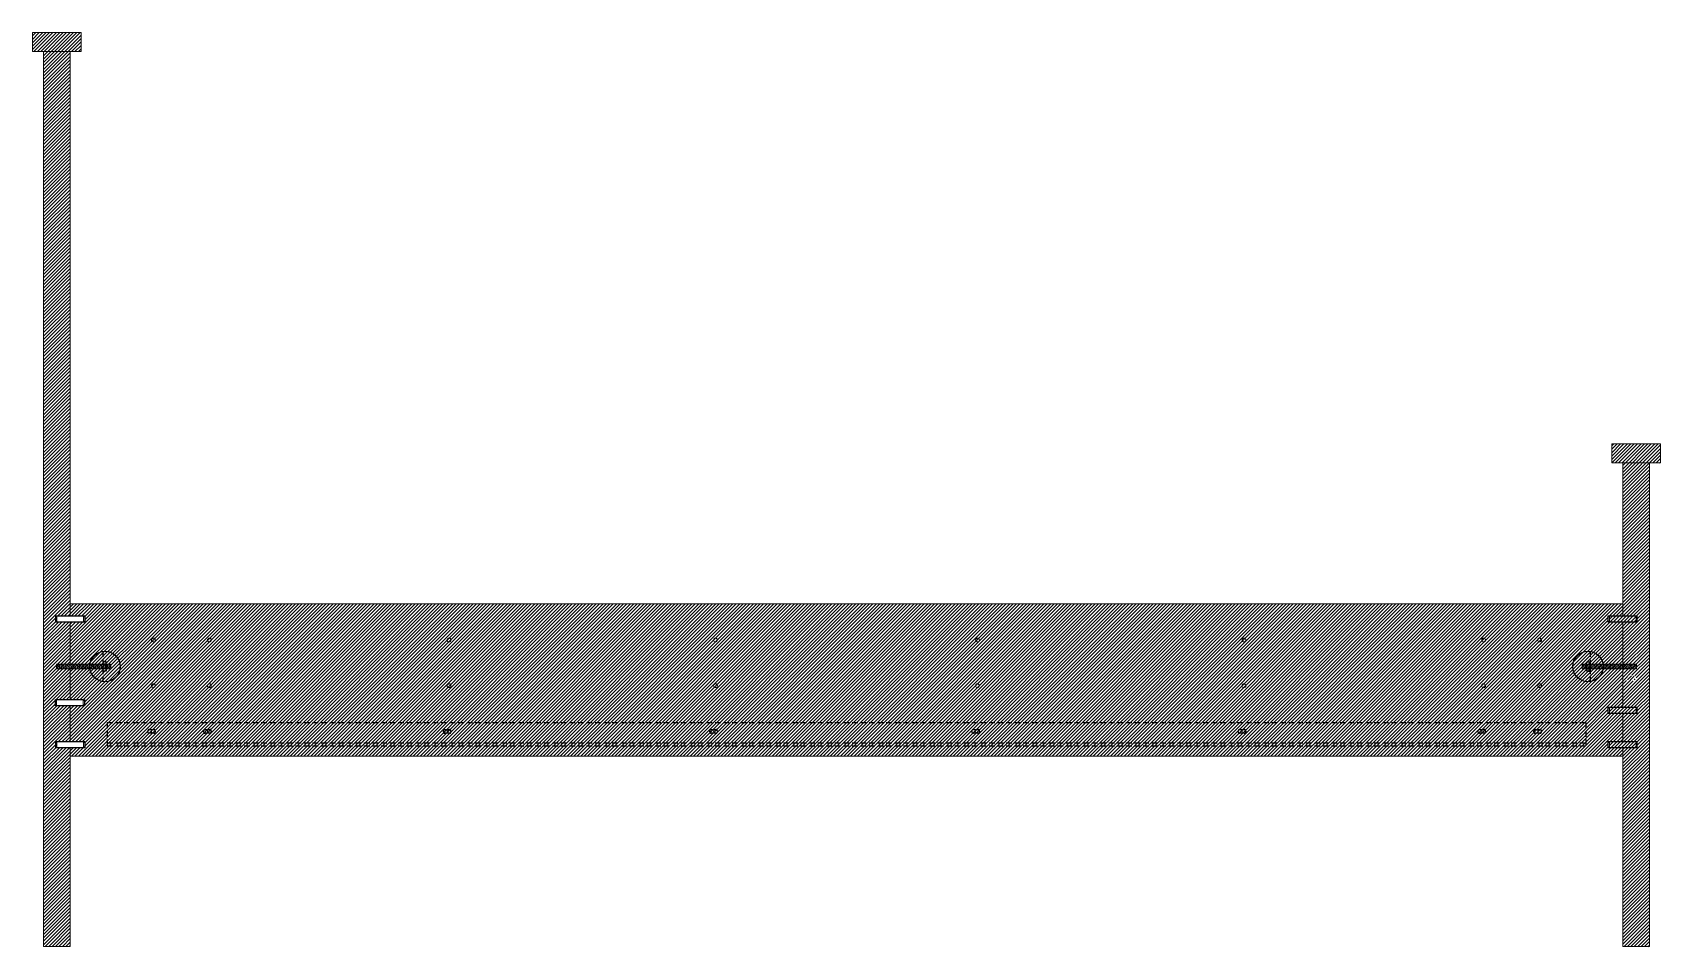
# Model space of a CAD drawing. Header units: millimetres. Extents: x -1075 to 24338, y -11868 to 7393.
# Drawn here: x 2469 to 4608, y -10015 to -8815 of the extents above; entities that cross this region are included whole.
import ezdxf

# ---------------------------------------------------------------- set-up
doc = ezdxf.new("R2010")
doc.units = ezdxf.units.MM
doc.linetypes.add('DASHED', pattern=[0.75, 0.5, -0.25])
for name, color, linetype, lineweight in [('A-DETL-MCUT', 7, 'Continuous', 25), ('A-DETL-MCUT1', 7, 'Continuous', 18), ('A-ELEV-MBE', 253, 'Continuous', 18), ('A-SECT-MCUT', 7, 'Continuous', 25)]:
    doc.layers.add(name, color=color, linetype=linetype, lineweight=lineweight)

msp = doc.modelspace()

# ---------------------------------------------------------------- hatches: boundary and pattern name
at = {"layer": 'A-SECT-MCUT', "true_color": 0x636466}
h = msp.add_hatch(dxfattribs=at)
h.set_pattern_fill('ANSI31', color=251)
h.paths.add_polyline_path([(4593.1, -9380.2), (4558.1, -9380.2), (4558.1, -9581.2), (4576.7, -9581.2), (4576.7, -9582.3), (4577.1, -9582.7), (4577.1, -9587.7), (4576.7, -9589.2), (4558.1, -9589.2), (4558.1, -9659.6, -0.27262), (4559.2, -9659.9, -0.415905), (4560.9, -9659.9, -0.415905), (4562.5, -9659.9, -0.415905), (4564.2, -9659.9, -0.415905), (4565.9, -9659.9, -0.415914), (4567.5, -9659.9, -0.415899), (4569.2, -9659.9, -0.415905), (4570.8, -9659.9, -0.415905), (4572.5, -9659.9, -0.415905), (4574.1, -9659.9, -0.44132), (4575.7, -9659.9), (4575.7, -9665.2, -0.415899), (4574, -9665.2, -0.415914), (4572.4, -9665.2, -0.415905), (4570.7, -9665.2, -0.415905), (4569.1, -9665.2, -0.415905), (4567.4, -9665.2, -0.415905), (4565.7, -9665.2, -0.415899), (4564.1, -9665.2, -0.415914), (4562.4, -9665.2, -0.415905), (4560.8, -9665.2, -0.415905), (4559.1, -9665.2, -0.247069), (4558.1, -9665.6), (4558.1, -9701.1), (4576.7, -9701.1), (4576.7, -9702.2), (4577.1, -9702.6), (4577.1, -9707.6), (4576.7, -9709.1), (4558.1, -9709.1), (4558.1, -9746.2), (4576.7, -9746.2), (4576.7, -9747.3), (4577.1, -9747.7), (4577.1, -9752.7), (4576.7, -9754.2), (4558.1, -9754.2), (4558.1, -10015.2), (4593.1, -10015.2)], flags=17)
h.paths.add_polyline_path([(4607.6, -9355.2), (4543.6, -9355.2), (4543.6, -9380.2), (4607.6, -9380.2)])
h.paths.add_polyline_path([(2532.6, -8815.2), (2468.6, -8815.2), (2468.6, -8840.2), (2532.6, -8840.2)])
h.paths.add_polyline_path([(2518.1, -8840.2), (2483.1, -8840.2), (2483.1, -10015.2), (2518.1, -10015.2), (2518.1, -9754.2), (2500.6, -9754.2), (2499.1, -9754.2), (2499.1, -9746.2), (2500.6, -9746.2), (2518.1, -9746.2), (2518.1, -9699.1), (2500.2, -9699.1), (2498.7, -9699.1), (2498.7, -9691.1), (2500.2, -9691.1), (2535.2, -9691.1), (2536.7, -9691.1), (2536.7, -9699.1), (2518.1, -9699.1), (2518.1, -9746.2), (2535.6, -9746.2), (2537.1, -9746.2), (2537.1, -9754.2), (2518.1, -9754.2), (2518.1, -9765.2), (4558.1, -9765.2), (4558.1, -9754.2), (4540.6, -9754.2), (4539.1, -9752.7), (4539.1, -9747.7), (4540.6, -9746.2), (4540.6, -9754.2), (4575.6, -9754.2), (4575.6, -9746.2), (4558.1, -9746.2), (4558.1, -9709.1), (4540.6, -9709.1), (4539.1, -9707.6), (4539.1, -9702.6), (4540.6, -9701.1), (4540.6, -9709.1), (4575.6, -9709.1), (4575.6, -9701.1), (4558.1, -9701.1), (4558.8, -9664.4, 0.669223), (4560.8, -9665.2, 0.415905), (4562.4, -9665.2, 0.415914), (4564.1, -9665.2, 0.415899), (4565.7, -9665.2, 0.415905), (4567.4, -9665.2, 0.415905), (4569.1, -9665.2, 0.415905), (4570.7, -9665.2, 0.415905), (4572.4, -9665.2, 0.415905), (4574, -9665.2, 0.999975), (4575.7, -9663.6), (4575.7, -9663.6, -0.757126), (4572.7, -9664.4, -0.705075), (4569.4, -9664.4, -0.705075), (4566.1, -9664.4, -1.418292), (4562.8, -9664.4, -0.705075), (4559.5, -9664.4, -0.468153), (4558.1, -9665.6), (4558.1, -9701.1), (4576.7, -9701.1), (4576.7, -9702.2), (4577.1, -9702.6), (4577.1, -9709.1), (4558.1, -9709.1), (4558.1, -9746.2), (4576.7, -9746.2), (4576.7, -9747.3), (4577.1, -9747.7), (4577.1, -9754.2), (4558.1, -9754.2), (4558.1, -10015.2), (4593.1, -10015.2), (4593.1, -9380.2), (4558.1, -9380.2), (4558.1, -9581.2), (4576.7, -9581.2), (4576.7, -9582.3), (4577.1, -9582.7), (4577.1, -9589.2), (4558.1, -9589.2), (4540.6, -9589.2), (4539.1, -9587.7), (4539.1, -9582.7), (4540.6, -9581.2), (4540.6, -9589.2), (4575.6, -9589.2), (4575.6, -9581.2), (4558.1, -9581.2), (4558.1, -9565.2), (2518.1, -9565.2), (2518.1, -9581.2), (2535.6, -9581.2), (2537.1, -9581.2), (2537.1, -9589.2), (2518.1, -9589.2), (2518.1, -9645.3), (2516.7, -9650.2), (2513.4, -9650.2), (2514.9, -9644.9), (2518.1, -9644.9), (2518.1, -9589.2), (2500.6, -9589.2), (2499.1, -9589.2), (2499.1, -9581.2), (2500.6, -9581.2), (2518.1, -9581.2)])
h.paths.add_polyline_path([(4593.1, -9380.2), (4558.1, -9380.2), (4558.1, -9581.2), (4575.6, -9581.2), (4576.7, -9581.2), (4576.7, -9582.3), (4577.1, -9582.7), (4577.1, -9589.2), (4575.6, -9589.2), (4558.1, -9589.2), (4558.9, -9660.7, -0.867772), (4561.2, -9660.4), (4562.5, -9659.9), (4563.9, -9661.1, -0.711551), (4567.2, -9660.7, -1.418288), (4570.5, -9660.7, -0.669223), (4572.5, -9659.9), (4573.9, -9660.9, -0.79418), (4575.7, -9659.9), (4574.3, -9664.4, -1.418288), (4571, -9664.4, -0.705075), (4567.7, -9664.4, -1.418292), (4564.4, -9664.4, -0.705075), (4561.1, -9664.4, -1), (4558.8, -9664.4), (4558.1, -9701.1), (4576.7, -9701.1), (4576.7, -9702.2), (4577.1, -9702.6), (4577.1, -9709.1), (4575.6, -9709.1), (4558.1, -9709.1), (4558.1, -9746.2), (4576.7, -9746.2), (4576.7, -9747.3), (4577.1, -9747.7), (4577.1, -9754.2), (4575.6, -9754.2), (4558.1, -9754.2), (4558.1, -10015.2), (4593.1, -10015.2)], flags=16)

# ---------------------------------------------------------------- linework, layer by layer
at = {"layer": 'A-DETL-MCUT', "linetype": 'DASHED', "ltscale": 15}
for p, q in [((2560.8, -9627.6, 412.9), (2560.8, -9667.6, 412.9)), ((2561.5, -9640.9, 412.9), (2560.8, -9640.9, 412.9)), ((2560.8, -9640.9, 412.9), (2560.8, -9654.2, 412.9)), ((2561.5, -9641.6, 412.9), (2561.5, -9640.9, 412.9)), ((2561.5, -9653.6, 412.9), (2561.5, -9641.6, 412.9)), ((2565.4, -9641.6, 412.9), (2561.5, -9641.6, 412.9)), ((2565.4, -9644.6, 412.9), (2561.5, -9644.6, 412.9)), ((2565.4, -9653.6, 412.9), (2565.4, -9641.6, 412.9)), ((2565.4, -9642.8, 412.9), (2565.4, -9641.6, 412.9)), ((2565.8, -9642.8, 412.9), (2565.4, -9642.8, 412.9)), ((2565.8, -9652.3, 412.9), (2565.8, -9642.8, 412.9)), ((4510.4, -9652.3, 412.9), (4510.4, -9642.8, 412.9)), ((4510.4, -9642.8, 412.9), (4510.8, -9642.8, 412.9)), ((4510.8, -9653.6, 412.9), (4510.8, -9641.6, 412.9)), ((4510.8, -9641.6, 412.9), (4514.7, -9641.6, 412.9)), ((4510.8, -9642.8, 412.9), (4510.8, -9641.6, 412.9)), ((4510.8, -9644.6, 412.9), (4514.7, -9644.6, 412.9)), ((4514.7, -9641.6, 412.9), (4514.7, -9640.9, 412.9)), ((4514.7, -9640.9, 412.9), (4515.4, -9640.9, 412.9)), ((4514.7, -9653.6, 412.9), (4514.7, -9641.6, 412.9)), ((4515.4, -9627.6, 412.9), (4515.4, -9667.6, 412.9)), ((4515.4, -9640.9, 412.9), (4515.4, -9654.2, 412.9)), ((2561.5, -9654.2, 412.9), (2560.8, -9654.2, 412.9)), ((2565.4, -9650.6, 412.9), (2561.5, -9650.6, 412.9)), ((2565.4, -9653.6, 412.9), (2561.5, -9653.6, 412.9)), ((2561.5, -9653.6, 412.9), (2561.5, -9653.6, 412.9)), ((2561.5, -9653.6, 412.9), (2561.5, -9654.2, 412.9)), ((2565.4, -9652.3, 412.9), (2565.4, -9653.6, 412.9)), ((2565.8, -9652.3, 412.9), (2565.4, -9652.3, 412.9)), ((4510.4, -9652.3, 412.9), (4510.8, -9652.3, 412.9)), ((4510.8, -9650.6, 412.9), (4514.7, -9650.6, 412.9)), ((4510.8, -9652.3, 412.9), (4510.8, -9653.6, 412.9)), ((4510.8, -9653.6, 412.9), (4514.7, -9653.6, 412.9)), ((4514.7, -9653.6, 412.9), (4514.7, -9653.6, 412.9)), ((4514.7, -9653.6, 412.9), (4514.7, -9654.2, 412.9)), ((4514.7, -9654.2, 412.9), (4515.4, -9654.2, 412.9)), ((2566.6, -9721.1), (2566.6, -9751.7)), ((2566.6, -9721.1), (4509.6, -9721.1)), ((4509.6, -9721.1), (4509.6, -9751.7)), ((2566.6, -9747.7), (4509.6, -9747.7)), ((2566.6, -9751.7), (4509.6, -9751.7))]:
    msp.add_line(p, q, dxfattribs=at)
for points in [[(2621.9, -9730.3), (2627.9, -9730.3, -0.414214), (2629.9, -9732.3), (2629.9, -9733.3, -0.414214), (2627.9, -9735.3), (2621.9, -9735.3, -0.414214), (2619.9, -9733.3), (2619.9, -9732.3, -0.414214)], [(2695.4, -9730.3), (2701.4, -9730.3, -0.414214), (2703.4, -9732.3), (2703.4, -9733.3, -0.414214), (2701.4, -9735.3), (2695.4, -9735.3, -0.414214), (2693.4, -9733.3), (2693.4, -9732.3, -0.414214)], [(3010.4, -9730.3), (3016.4, -9730.3, -0.414214), (3018.4, -9732.3), (3018.4, -9733.3, -0.414214), (3016.4, -9735.3), (3010.4, -9735.3, -0.414214), (3008.4, -9733.3), (3008.4, -9732.3, -0.414214)], [(3360.4, -9730.3), (3366.4, -9730.3, -0.414214), (3368.4, -9732.3), (3368.4, -9733.3, -0.414214), (3366.4, -9735.3), (3360.4, -9735.3, -0.414214), (3358.4, -9733.3), (3358.4, -9732.3, -0.414214)], [(3704.8, -9730.3), (3710.8, -9730.3, -0.414214), (3712.8, -9732.3), (3712.8, -9733.3, -0.414214), (3710.8, -9735.3), (3704.8, -9735.3, -0.414214), (3702.8, -9733.3), (3702.8, -9732.3, -0.414214)], [(4054.8, -9730.3), (4060.8, -9730.3, -0.414214), (4062.8, -9732.3), (4062.8, -9733.3, -0.414214), (4060.8, -9735.3), (4054.8, -9735.3, -0.414214), (4052.8, -9733.3), (4052.8, -9732.3, -0.414214)], [(4369.8, -9730.3), (4375.8, -9730.3, -0.414214), (4377.8, -9732.3), (4377.8, -9733.3, -0.414214), (4375.8, -9735.3), (4369.8, -9735.3, -0.414214), (4367.8, -9733.3), (4367.8, -9732.3, -0.414214)], [(4443.3, -9730.3), (4449.3, -9730.3, -0.414214), (4451.3, -9732.3), (4451.3, -9733.3, -0.414214), (4449.3, -9735.3), (4443.3, -9735.3, -0.414214), (4441.3, -9733.3), (4441.3, -9732.3, -0.414214)]]:
    msp.add_lwpolyline(points, format="xyb", close=True, dxfattribs=at)
at = {"layer": 'A-DETL-MCUT'}
for centre in [(2563.8, -9647.6, 412.9), (4512.4, -9647.6, 412.9)]:
    msp.add_circle(centre, 20, dxfattribs=at)
at = {"layer": 'A-DETL-MCUT1'}
for p, q in [((2500.6, -9581.2, 412.9), (2499.1, -9582.7, 412.9)), ((2499.1, -9582.7, 412.9), (2499.1, -9587.7, 412.9)), ((2500.6, -9581.2, 412.9), (2500.6, -9589.2, 412.9)), ((2535.6, -9581.2, 412.9), (2500.6, -9581.2, 412.9)), ((2535.6, -9581.2, 412.9), (2537.1, -9582.7, 412.9)), ((2535.6, -9581.2, 412.9), (2535.6, -9589.2, 412.9)), ((2537.1, -9587.7, 412.9), (2537.1, -9582.7, 412.9)), ((4540.6, -9581.2, 412.9), (4539.1, -9582.7, 412.9)), ((4539.1, -9582.7, 412.9), (4539.1, -9587.7, 412.9)), ((4540.6, -9581.2, 412.9), (4540.6, -9589.2, 412.9)), ((4575.6, -9581.2, 412.9), (4540.6, -9581.2, 412.9)), ((4575.6, -9581.2, 412.9), (4577.1, -9582.7, 412.9)), ((4575.6, -9581.2, 412.9), (4575.6, -9589.2, 412.9)), ((4577.1, -9587.7, 412.9), (4577.1, -9582.7, 412.9)), ((2500.6, -9589.2, 412.9), (2499.1, -9587.7, 412.9)), ((2535.6, -9589.2, 412.9), (2500.6, -9589.2, 412.9)), ((2535.6, -9589.2, 412.9), (2537.1, -9587.7, 412.9)), ((4540.6, -9589.2, 412.9), (4539.1, -9587.7, 412.9)), ((4575.6, -9589.2, 412.9), (4540.6, -9589.2, 412.9)), ((4575.6, -9589.2, 412.9), (4577.1, -9587.7, 412.9)), ((2501.7, -9644.9, 412.9), (2500.1, -9650.2, 412.9)), ((2503.3, -9644.9, 412.9), (2501.8, -9650.2, 412.9)), ((2505, -9644.9, 412.9), (2503.4, -9650.2, 412.9)), ((2506.6, -9644.9, 412.9), (2505.1, -9650.2, 412.9)), ((2508.3, -9644.9, 412.9), (2506.7, -9650.2, 412.9)), ((2509.9, -9644.9, 412.9), (2508.4, -9650.2, 412.9)), ((2511.6, -9644.9, 412.9), (2510.1, -9650.2, 412.9)), ((2513.2, -9644.9, 412.9), (2511.7, -9650.2, 412.9)), ((2514.9, -9644.9, 412.9), (2513.4, -9650.2, 412.9)), ((2516.6, -9644.9, 412.9), (2515, -9650.2, 412.9)), ((2518.2, -9644.9, 412.9), (2516.7, -9650.2, 412.9)), ((2519.9, -9644.9, 412.9), (2518.3, -9650.2, 412.9)), ((2521.5, -9644.9, 412.9), (2520, -9650.2, 412.9)), ((2523.2, -9644.9, 412.9), (2521.6, -9650.2, 412.9)), ((2524.8, -9644.9, 412.9), (2523.3, -9650.2, 412.9)), ((2526.5, -9644.9, 412.9), (2524.9, -9650.2, 412.9)), ((2526.5, -9644.9, 412.9), (2524.9, -9650.2, 412.9)), ((2528.1, -9644.9, 412.9), (2526.6, -9650.2, 412.9)), ((2529.8, -9644.9, 412.9), (2528.2, -9650.2, 412.9)), ((2531.4, -9644.9, 412.9), (2529.9, -9650.2, 412.9)), ((2533.1, -9644.9, 412.9), (2531.5, -9650.2, 412.9)), ((2534.7, -9644.9, 412.9), (2533.2, -9650.2, 412.9)), ((2536.4, -9644.9, 412.9), (2534.8, -9650.2, 412.9)), ((2538, -9644.9, 412.9), (2536.5, -9650.2, 412.9)), ((2539.7, -9644.9, 412.9), (2538.1, -9650.2, 412.9)), ((2541.3, -9644.9, 412.9), (2539.8, -9650.2, 412.9)), ((2543, -9644.9, 412.9), (2541.5, -9650.2, 412.9)), ((2544.7, -9644.9, 412.9), (2543.1, -9650.2, 412.9)), ((2546.3, -9644.9, 412.9), (2544.8, -9650.2, 412.9)), ((2548, -9644.9, 412.9), (2546.4, -9650.2, 412.9)), ((2549.6, -9644.9, 412.9), (2548.1, -9650.2, 412.9)), ((2551.3, -9644.9, 412.9), (2549.7, -9650.2, 412.9)), ((2553, -9644.9, 412.9), (2551.5, -9650.2, 412.9)), ((2554.7, -9644.9, 412.9), (2553.1, -9650.2, 412.9)), ((2556.3, -9644.9, 412.9), (2554.8, -9650.2, 412.9)), ((2558, -9644.9, 412.9), (2556.4, -9650.2, 412.9)), ((2559.6, -9644.9, 412.9), (2558.1, -9650.2, 412.9)), ((2561.3, -9644.9, 412.9), (2559.7, -9650.2, 412.9)), ((2562.9, -9644.9, 412.9), (2561.4, -9650.2, 412.9)), ((2564.6, -9644.9, 412.9), (2563, -9650.2, 412.9)), ((2566.2, -9644.9, 412.9), (2564.7, -9650.2, 412.9)), ((2567.9, -9644.9, 412.9), (2566.4, -9650.2, 412.9)), ((2569.6, -9644.9, 412.9), (2568, -9650.2, 412.9)), ((2571.2, -9644.9, 412.9), (2569.7, -9650.2, 412.9)), ((4505, -9644.9, 412.9), (4506.5, -9650.2, 412.9)), ((4506.6, -9644.9, 412.9), (4508.2, -9650.2, 412.9)), ((4508.3, -9644.9, 412.9), (4509.8, -9650.2, 412.9)), ((4510, -9644.9, 412.9), (4511.5, -9650.2, 412.9)), ((4511.6, -9644.9, 412.9), (4513.2, -9650.2, 412.9)), ((4513.3, -9644.9, 412.9), (4514.8, -9650.2, 412.9)), ((4514.9, -9644.9, 412.9), (4516.5, -9650.2, 412.9)), ((4516.6, -9644.9, 412.9), (4518.1, -9650.2, 412.9)), ((4518.2, -9644.9, 412.9), (4519.8, -9650.2, 412.9)), ((4519.9, -9644.9, 412.9), (4521.4, -9650.2, 412.9)), ((4521.5, -9644.9, 412.9), (4523.1, -9650.2, 412.9)), ((4523.2, -9644.9, 412.9), (4524.7, -9650.2, 412.9)), ((4524.9, -9644.9, 412.9), (4526.5, -9650.2, 412.9)), ((4526.6, -9644.9, 412.9), (4528.1, -9650.2, 412.9)), ((4528.2, -9644.9, 412.9), (4529.8, -9650.2, 412.9)), ((4529.9, -9644.9, 412.9), (4531.4, -9650.2, 412.9)), ((4531.5, -9644.9, 412.9), (4533.1, -9650.2, 412.9)), ((4533.2, -9644.9, 412.9), (4534.7, -9650.2, 412.9)), ((4534.9, -9644.9, 412.9), (4536.4, -9650.2, 412.9)), ((4536.5, -9644.9, 412.9), (4538.1, -9650.2, 412.9)), ((4538.2, -9644.9, 412.9), (4539.7, -9650.2, 412.9)), ((4539.8, -9644.9, 412.9), (4541.4, -9650.2, 412.9)), ((4541.5, -9644.9, 412.9), (4543, -9650.2, 412.9)), ((4543.1, -9644.9, 412.9), (4544.7, -9650.2, 412.9)), ((4544.8, -9644.9, 412.9), (4546.3, -9650.2, 412.9)), ((4546.4, -9644.9, 412.9), (4548, -9650.2, 412.9)), ((4548.1, -9644.9, 412.9), (4549.6, -9650.2, 412.9)), ((4549.7, -9644.9, 412.9), (4551.3, -9650.2, 412.9)), ((4549.7, -9644.9, 412.9), (4551.3, -9650.2, 412.9)), ((4551.4, -9644.9, 412.9), (4552.9, -9650.2, 412.9)), ((4553, -9644.9, 412.9), (4554.6, -9650.2, 412.9)), ((4554.7, -9644.9, 412.9), (4556.2, -9650.2, 412.9)), ((4556.3, -9644.9, 412.9), (4557.9, -9650.2, 412.9)), ((4558, -9644.9, 412.9), (4559.5, -9650.2, 412.9)), ((4559.6, -9644.9, 412.9), (4561.2, -9650.2, 412.9)), ((4561.3, -9644.9, 412.9), (4562.8, -9650.2, 412.9)), ((4563, -9644.9, 412.9), (4564.5, -9650.2, 412.9)), ((4564.6, -9644.9, 412.9), (4566.1, -9650.2, 412.9)), ((4566.3, -9644.9, 412.9), (4567.8, -9650.2, 412.9)), ((4567.9, -9644.9, 412.9), (4569.5, -9650.2, 412.9)), ((4569.6, -9644.9, 412.9), (4571.1, -9650.2, 412.9)), ((4571.2, -9644.9, 412.9), (4572.8, -9650.2, 412.9)), ((4572.9, -9644.9, 412.9), (4574.4, -9650.2, 412.9)), ((4574.5, -9644.9, 412.9), (4576.1, -9650.2, 412.9)), ((2500.2, -9691.1, 412.9), (2498.7, -9692.6, 412.9)), ((2498.7, -9692.6, 412.9), (2498.7, -9697.6, 412.9)), ((2500.2, -9699.1, 412.9), (2498.7, -9697.6, 412.9)), ((2500.2, -9691.1, 412.9), (2500.2, -9699.1, 412.9)), ((2535.2, -9691.1, 412.9), (2500.2, -9691.1, 412.9)), ((2535.2, -9699.1, 412.9), (2500.2, -9699.1, 412.9)), ((2535.2, -9691.1, 412.9), (2536.7, -9692.6, 412.9)), ((2535.2, -9691.1, 412.9), (2535.2, -9699.1, 412.9)), ((2535.2, -9699.1, 412.9), (2536.7, -9697.6, 412.9)), ((2536.7, -9697.6, 412.9), (2536.7, -9692.6, 412.9)), ((4540.6, -9701.1, 412.9), (4539.1, -9702.6, 412.9)), ((4539.1, -9702.6, 412.9), (4539.1, -9707.6, 412.9)), ((4540.6, -9709.1, 412.9), (4539.1, -9707.6, 412.9)), ((4540.6, -9701.1, 412.9), (4540.6, -9709.1, 412.9)), ((4575.6, -9701.1, 412.9), (4540.6, -9701.1, 412.9)), ((4575.6, -9709.1, 412.9), (4540.6, -9709.1, 412.9)), ((4575.6, -9701.1, 412.9), (4577.1, -9702.6, 412.9)), ((4575.6, -9701.1, 412.9), (4575.6, -9709.1, 412.9)), ((4575.6, -9709.1, 412.9), (4577.1, -9707.6, 412.9)), ((4577.1, -9707.6, 412.9), (4577.1, -9702.6, 412.9)), ((2500.6, -9746.2, 412.9), (2499.1, -9747.7, 412.9)), ((2499.1, -9747.7, 412.9), (2499.1, -9752.7, 412.9)), ((2500.6, -9754.2, 412.9), (2499.1, -9752.7, 412.9)), ((2500.6, -9746.2, 412.9), (2500.6, -9754.2, 412.9)), ((2535.6, -9746.2, 412.9), (2500.6, -9746.2, 412.9)), ((2535.6, -9746.2, 412.9), (2537.1, -9747.7, 412.9)), ((2535.6, -9746.2, 412.9), (2535.6, -9754.2, 412.9)), ((2535.6, -9754.2, 412.9), (2537.1, -9752.7, 412.9)), ((2537.1, -9752.7, 412.9), (2537.1, -9747.7, 412.9)), ((4540.6, -9746.2, 412.9), (4539.1, -9747.7, 412.9)), ((4539.1, -9747.7, 412.9), (4539.1, -9752.7, 412.9)), ((4540.6, -9754.2, 412.9), (4539.1, -9752.7, 412.9)), ((4540.6, -9746.2, 412.9), (4540.6, -9754.2, 412.9)), ((4575.6, -9746.2, 412.9), (4540.6, -9746.2, 412.9)), ((4575.6, -9746.2, 412.9), (4577.1, -9747.7, 412.9)), ((4575.6, -9746.2, 412.9), (4575.6, -9754.2, 412.9)), ((4575.6, -9754.2, 412.9), (4577.1, -9752.7, 412.9)), ((4577.1, -9752.7, 412.9), (4577.1, -9747.7, 412.9)), ((2535.6, -9754.2, 412.9), (2500.6, -9754.2, 412.9)), ((4575.6, -9754.2, 412.9), (4540.6, -9754.2, 412.9))]:
    msp.add_line(p, q, dxfattribs=at)
at = {"layer": 'A-DETL-MCUT1', "elevation": 412.9}
for points in [[(2500.1, -9650.2), (2500.1, -9644.9)], [(2571.2, -9644.9), (2571.3, -9644.9), (2571.3, -9650.2)], [(4505, -9644.9), (4504.9, -9644.9), (4504.9, -9650.2)], [(4576.1, -9650.2), (4576.1, -9644.9)]]:
    msp.add_lwpolyline(points, dxfattribs=at)
at = {"layer": 'A-DETL-MCUT1'}
for centre in [(2627.4, -9612.8), (2700.9, -9612.8), (3015.9, -9612.8), (3365.9, -9612.8), (3710.3, -9612.8), (4060.3, -9612.8), (4375.3, -9612.8), (4448.8, -9612.8), (2627.4, -9672.8), (2700.9, -9672.8), (3015.9, -9672.8), (3365.9, -9672.8), (3710.3, -9672.8), (4060.3, -9672.8), (4375.3, -9672.8), (4448.8, -9672.8), (2627.4, -9732.8), (2700.9, -9732.8), (3015.9, -9732.8), (3365.9, -9732.8), (3710.3, -9732.8), (4060.3, -9732.8), (4375.3, -9732.8), (4448.8, -9732.8)]:
    msp.add_circle(centre, 2.5, dxfattribs=at)
for centre, radius, start, end in [((2500.9, -9645.6, 412.9), 1.05, 42.3743, 137.6257), ((2502.5, -9645.7, 412.9), 1.17, 44.8347, 135.1653), ((2504.2, -9645.7, 412.9), 1.17, 44.8347, 135.1653), ((2505.8, -9645.7, 412.9), 1.17, 44.8347, 135.1653), ((2507.5, -9645.7, 412.9), 1.17, 44.8347, 135.1653), ((2509.1, -9645.7, 412.9), 1.17, 44.8347, 135.1653), ((2510.8, -9645.7, 412.9), 1.17, 44.8347, 135.1653), ((2512.4, -9645.7, 412.9), 1.17, 44.8347, 135.1653), ((2514.1, -9645.7, 412.9), 1.17, 44.8347, 135.1653), ((2515.7, -9645.7, 412.9), 1.17, 44.8347, 135.1653), ((2517.4, -9645.7, 412.9), 1.17, 44.8347, 135.1653), ((2519, -9645.7, 412.9), 1.17, 44.8347, 135.1653), ((2520.7, -9645.7, 412.9), 1.17, 44.8347, 135.1653), ((2522.3, -9645.7, 412.9), 1.17, 44.8347, 135.1653), ((2524, -9645.7, 412.9), 1.17, 44.8347, 135.1653), ((2525.6, -9645.7, 412.9), 1.17, 44.8347, 135.1653), ((2527.3, -9645.7, 412.9), 1.17, 44.8347, 135.1653), ((2529, -9645.7, 412.9), 1.17, 44.8347, 135.1653), ((2530.6, -9645.7, 412.9), 1.17, 44.8347, 135.1653), ((2532.3, -9645.7, 412.9), 1.17, 44.8347, 135.1653), ((2533.9, -9645.7, 412.9), 1.17, 44.8347, 135.1653), ((2535.6, -9645.7, 412.9), 1.17, 44.8347, 135.1653), ((2537.2, -9645.7, 412.9), 1.17, 44.8347, 135.1653), ((2538.9, -9645.7, 412.9), 1.17, 44.8347, 135.1653), ((2540.5, -9645.7, 412.9), 1.17, 44.8347, 135.1653), ((2542.2, -9645.7, 412.9), 1.17, 44.8347, 135.1653), ((2543.8, -9645.7, 412.9), 1.17, 44.8347, 135.1653), ((2545.5, -9645.7, 412.9), 1.17, 44.8347, 135.1653), ((2547.1, -9645.7, 412.9), 1.17, 44.8347, 135.1653), ((2548.8, -9645.7, 412.9), 1.17, 44.8347, 135.1653), ((2550.4, -9645.7, 412.9), 1.17, 44.8347, 135.1653), ((2552.2, -9645.7, 412.9), 1.17, 44.8347, 135.1653), ((2553.9, -9645.7, 412.9), 1.17, 44.8347, 135.1653), ((2555.5, -9645.7, 412.9), 1.17, 44.8347, 135.1653), ((2557.2, -9645.7, 412.9), 1.17, 44.8347, 135.1653), ((2558.8, -9645.7, 412.9), 1.17, 44.8347, 135.1653), ((2560.5, -9645.7, 412.9), 1.17, 44.8347, 135.1653), ((2562.1, -9645.7, 412.9), 1.17, 44.8347, 135.1653), ((2563.8, -9645.7, 412.9), 1.17, 44.8347, 135.1653), ((2565.4, -9645.7, 412.9), 1.17, 44.8347, 135.1653), ((2567.1, -9645.7, 412.9), 1.17, 44.8347, 135.1653), ((2568.7, -9645.7, 412.9), 1.17, 44.8347, 135.1653), ((2570.4, -9645.7, 412.9), 1.17, 44.8347, 135.1653), ((4505.8, -9645.7, 412.9), 1.17, 44.8347, 135.1653), ((4507.5, -9645.7, 412.9), 1.17, 44.8347, 135.1653), ((4509.1, -9645.7, 412.9), 1.17, 44.8347, 135.1653), ((4510.8, -9645.7, 412.9), 1.17, 44.8347, 135.1653), ((4512.4, -9645.7, 412.9), 1.17, 44.8347, 135.1653), ((4514.1, -9645.7, 412.9), 1.17, 44.8347, 135.1653), ((4515.7, -9645.7, 412.9), 1.17, 44.8347, 135.1653), ((4517.4, -9645.7, 412.9), 1.17, 44.8347, 135.1653), ((4519, -9645.7, 412.9), 1.17, 44.8347, 135.1653), ((4520.7, -9645.7, 412.9), 1.17, 44.8347, 135.1653), ((4522.3, -9645.7, 412.9), 1.17, 44.8347, 135.1653), ((4524, -9645.7, 412.9), 1.17, 44.8347, 135.1653), ((4525.8, -9645.7, 412.9), 1.17, 44.8347, 135.1653), ((4527.4, -9645.7, 412.9), 1.17, 44.8347, 135.1653), ((4529.1, -9645.7, 412.9), 1.17, 44.8347, 135.1653), ((4530.7, -9645.7, 412.9), 1.17, 44.8347, 135.1653), ((4532.4, -9645.7, 412.9), 1.17, 44.8347, 135.1653), ((4534, -9645.7, 412.9), 1.17, 44.8347, 135.1653), ((4535.7, -9645.7, 412.9), 1.17, 44.8347, 135.1653), ((4537.3, -9645.7, 412.9), 1.17, 44.8347, 135.1653), ((4539, -9645.7, 412.9), 1.17, 44.8347, 135.1653), ((4540.6, -9645.7, 412.9), 1.17, 44.8347, 135.1653), ((4542.3, -9645.7, 412.9), 1.17, 44.8347, 135.1653), ((4543.9, -9645.7, 412.9), 1.17, 44.8347, 135.1653), ((4545.6, -9645.7, 412.9), 1.17, 44.8347, 135.1653), ((4547.2, -9645.7, 412.9), 1.17, 44.8347, 135.1653), ((4548.9, -9645.7, 412.9), 1.17, 44.8347, 135.1653), ((4550.6, -9645.7, 412.9), 1.17, 44.8347, 135.1653), ((4552.2, -9645.7, 412.9), 1.17, 44.8347, 135.1653), ((4553.9, -9645.7, 412.9), 1.17, 44.8347, 135.1653), ((4555.5, -9645.7, 412.9), 1.17, 44.8347, 135.1653), ((4557.2, -9645.7, 412.9), 1.17, 44.8347, 135.1653), ((4558.8, -9645.7, 412.9), 1.17, 44.8347, 135.1653), ((4560.5, -9645.7, 412.9), 1.17, 44.8347, 135.1653), ((4562.1, -9645.7, 412.9), 1.17, 44.8347, 135.1653), ((4563.8, -9645.7, 412.9), 1.17, 44.8347, 135.1653), ((4565.4, -9645.7, 412.9), 1.17, 44.8347, 135.1653), ((4567.1, -9645.7, 412.9), 1.17, 44.8347, 135.1653), ((4568.7, -9645.7, 412.9), 1.17, 44.8347, 135.1653), ((4570.4, -9645.7, 412.9), 1.17, 44.8347, 135.1653), ((4572, -9645.7, 412.9), 1.17, 44.8347, 135.1653), ((4573.7, -9645.7, 412.9), 1.17, 44.8347, 135.1653), ((4575.3, -9645.6, 412.9), 1.05, 42.3743, 137.6257), ((2501, -9649.4, 412.9), 1.17, 224.8347, 315.1653), ((2502.6, -9649.4, 412.9), 1.17, 224.8347, 315.1653), ((2504.3, -9649.4, 412.9), 1.17, 224.8347, 315.1653), ((2505.9, -9649.4, 412.9), 1.17, 224.8347, 315.1653), ((2507.6, -9649.4, 412.9), 1.17, 224.8347, 315.1653), ((2509.2, -9649.4, 412.9), 1.17, 224.8347, 315.1653), ((2510.9, -9649.4, 412.9), 1.17, 224.8347, 315.1653), ((2512.5, -9649.4, 412.9), 1.17, 224.8347, 315.1653), ((2514.2, -9649.4, 412.9), 1.17, 224.8347, 315.1653), ((2515.8, -9649.4, 412.9), 1.17, 224.8347, 315.1653), ((2517.5, -9649.4, 412.9), 1.17, 224.8347, 315.1653), ((2519.1, -9649.4, 412.9), 1.17, 224.8347, 315.1653), ((2520.8, -9649.4, 412.9), 1.17, 224.8347, 315.1653), ((2522.4, -9649.4, 412.9), 1.17, 224.8347, 315.1653), ((2524.1, -9649.4, 412.9), 1.17, 224.8347, 315.1653), ((2525.8, -9649.4, 412.9), 1.17, 224.8347, 315.1653), ((2527.4, -9649.4, 412.9), 1.17, 224.8347, 315.1653), ((2529.1, -9649.4, 412.9), 1.17, 224.8347, 315.1653), ((2530.7, -9649.4, 412.9), 1.17, 224.8347, 315.1653), ((2532.4, -9649.4, 412.9), 1.17, 224.8347, 315.1653), ((2534, -9649.4, 412.9), 1.17, 224.8347, 315.1653), ((2535.7, -9649.4, 412.9), 1.17, 224.8347, 315.1653), ((2537.3, -9649.4, 412.9), 1.17, 224.8347, 315.1653), ((2539, -9649.4, 412.9), 1.17, 224.8347, 315.1653), ((2540.6, -9649.4, 412.9), 1.17, 224.8347, 315.1653), ((2542.3, -9649.4, 412.9), 1.17, 224.8347, 315.1653), ((2543.9, -9649.4, 412.9), 1.17, 224.8347, 315.1653), ((2545.6, -9649.4, 412.9), 1.17, 224.8347, 315.1653), ((2547.2, -9649.4, 412.9), 1.17, 224.8347, 315.1653), ((2548.9, -9649.4, 412.9), 1.17, 224.8347, 315.1653), ((2550.5, -9649.4, 412.9), 1.17, 224.8347, 315.1653), ((2552.3, -9649.4, 412.9), 1.17, 224.8347, 315.1653), ((2554, -9649.4, 412.9), 1.17, 224.8347, 315.1653), ((2555.6, -9649.4, 412.9), 1.17, 224.8347, 315.1653), ((2557.3, -9649.4, 412.9), 1.17, 224.8347, 315.1653), ((2558.9, -9649.4, 412.9), 1.17, 224.8347, 315.1653), ((2560.6, -9649.4, 412.9), 1.17, 224.8347, 315.1653), ((2562.2, -9649.4, 412.9), 1.17, 224.8347, 315.1653), ((2563.9, -9649.4, 412.9), 1.17, 224.8347, 315.1653), ((2565.5, -9649.4, 412.9), 1.17, 224.8347, 315.1653), ((2567.2, -9649.4, 412.9), 1.17, 224.8347, 315.1653), ((2568.8, -9649.4, 412.9), 1.17, 224.8347, 315.1653), ((2570.5, -9649.4, 412.9), 1.17, 224.8347, 315.1653), ((4505.7, -9649.4, 412.9), 1.17, 224.8347, 315.1653), ((4507.4, -9649.4, 412.9), 1.17, 224.8347, 315.1653), ((4509, -9649.4, 412.9), 1.17, 224.8347, 315.1653), ((4510.7, -9649.4, 412.9), 1.17, 224.8347, 315.1653), ((4512.3, -9649.4, 412.9), 1.17, 224.8347, 315.1653), ((4514, -9649.4, 412.9), 1.17, 224.8347, 315.1653), ((4515.6, -9649.4, 412.9), 1.17, 224.8347, 315.1653), ((4517.3, -9649.4, 412.9), 1.17, 224.8347, 315.1653), ((4518.9, -9649.4, 412.9), 1.17, 224.8347, 315.1653), ((4520.6, -9649.4, 412.9), 1.17, 224.8347, 315.1653), ((4522.2, -9649.4, 412.9), 1.17, 224.8347, 315.1653), ((4523.9, -9649.4, 412.9), 1.17, 224.8347, 315.1653), ((4525.7, -9649.4, 412.9), 1.17, 224.8347, 315.1653), ((4527.3, -9649.4, 412.9), 1.17, 224.8347, 315.1653), ((4529, -9649.4, 412.9), 1.17, 224.8347, 315.1653), ((4530.6, -9649.4, 412.9), 1.17, 224.8347, 315.1653), ((4532.3, -9649.4, 412.9), 1.17, 224.8347, 315.1653), ((4533.9, -9649.4, 412.9), 1.17, 224.8347, 315.1653), ((4535.6, -9649.4, 412.9), 1.17, 224.8347, 315.1653), ((4537.2, -9649.4, 412.9), 1.17, 224.8347, 315.1653), ((4538.9, -9649.4, 412.9), 1.17, 224.8347, 315.1653), ((4540.5, -9649.4, 412.9), 1.17, 224.8347, 315.1653), ((4542.2, -9649.4, 412.9), 1.17, 224.8347, 315.1653), ((4543.8, -9649.4, 412.9), 1.17, 224.8347, 315.1653), ((4545.5, -9649.4, 412.9), 1.17, 224.8347, 315.1653), ((4547.1, -9649.4, 412.9), 1.17, 224.8347, 315.1653), ((4548.8, -9649.4, 412.9), 1.17, 224.8347, 315.1653), ((4550.4, -9649.4, 412.9), 1.17, 224.8347, 315.1653), ((4552.1, -9649.4, 412.9), 1.17, 224.8347, 315.1653), ((4553.8, -9649.4, 412.9), 1.17, 224.8347, 315.1653), ((4555.4, -9649.4, 412.9), 1.17, 224.8347, 315.1653), ((4557.1, -9649.4, 412.9), 1.17, 224.8347, 315.1653), ((4558.7, -9649.4, 412.9), 1.17, 224.8347, 315.1653), ((4560.4, -9649.4, 412.9), 1.17, 224.8347, 315.1653), ((4562, -9649.4, 412.9), 1.17, 224.8347, 315.1653), ((4563.7, -9649.4, 412.9), 1.17, 224.8347, 315.1653), ((4565.3, -9649.4, 412.9), 1.17, 224.8347, 315.1653), ((4567, -9649.4, 412.9), 1.17, 224.8347, 315.1653), ((4568.6, -9649.4, 412.9), 1.17, 224.8347, 315.1653), ((4570.3, -9649.4, 412.9), 1.17, 224.8347, 315.1653), ((4571.9, -9649.4, 412.9), 1.17, 224.8347, 315.1653), ((4573.6, -9649.4, 412.9), 1.17, 224.8347, 315.1653), ((4575.2, -9649.4, 412.9), 1.17, 224.8347, 315.1653)]:
    msp.add_arc(centre, radius, start, end, dxfattribs=at)
at = {"layer": 'A-ELEV-MBE'}
for p, q in [((2468.6, -8840.2, 412.9), (2468.6, -8815.2, 412.9)), ((2532.6, -8840.2, 412.9), (2532.6, -8815.2, 412.9)), ((2468.6, -8840.2, 412.9), (2532.6, -8840.2, 412.9)), ((2483.1, -8840.2, 412.9), (2518.1, -8840.2, 412.9)), ((4543.6, -9380.2, 412.9), (4543.6, -9355.2, 412.9)), ((4607.6, -9380.2, 412.9), (4607.6, -9355.2, 412.9)), ((4543.6, -9380.2, 412.9), (4607.6, -9380.2, 412.9)), ((4558.1, -9380.2, 412.9), (4593.1, -9380.2, 412.9)), ((2518.1, -9565.2, 412.9), (4558.1, -9565.2, 412.9)), ((2518.1, -9765.2, 412.9), (4558.1, -9765.2, 412.9)), ((2483.1, -10015.2, 412.9), (2518.1, -10015.2, 412.9)), ((4558.1, -10015.2, 412.9), (4593.1, -10015.2, 412.9))]:
    msp.add_line(p, q, dxfattribs=at)
at = {"layer": 'A-ELEV-MBE', "elevation": 412.9}
for points in [[(2468.6, -8815.2), (2532.6, -8815.2)], [(2483.1, -10015.2), (2483.1, -8840.2)], [(2518.1, -8840.2), (2518.1, -9581.2)], [(4543.6, -9355.2), (4607.6, -9355.2)], [(4558.1, -9581.2), (4558.1, -9380.2)], [(4593.1, -9380.2), (4593.1, -10015.2)], [(2518.1, -9589.2), (2518.1, -9645.3)], [(4558.1, -9701.1), (4558.1, -9589.2)], [(2518.1, -9650.4), (2518.1, -9691.1)], [(2518.1, -9699.1), (2518.1, -9746.2)], [(4558.1, -9746.2), (4558.1, -9709.1)], [(2518.1, -9754.2), (2518.1, -10015.2)], [(4558.1, -10015.2), (4558.1, -9754.2)]]:
    msp.add_lwpolyline(points, dxfattribs=at)
at = {"layer": 'A-SECT-MCUT', "elevation": 412.9}
for points in [[(2499.1, -9581.2), (2537.1, -9581.2), (2537.1, -9589.2), (2499.1, -9589.2)], [(4538.7, -9581.2), (4576.7, -9581.2), (4576.7, -9589.2), (4538.7, -9589.2)], [(2498.7, -9691.1), (2536.7, -9691.1), (2536.7, -9699.1), (2498.7, -9699.1)], [(4538.7, -9701.1), (4576.7, -9701.1), (4576.7, -9709.1), (4538.7, -9709.1)], [(2499.1, -9746.2), (2537.1, -9746.2), (2537.1, -9754.2), (2499.1, -9754.2)], [(4538.7, -9746.2), (4576.7, -9746.2), (4576.7, -9754.2), (4538.7, -9754.2)]]:
    msp.add_lwpolyline(points, close=True, dxfattribs=at)

doc.saveas('drawing.dxf')
